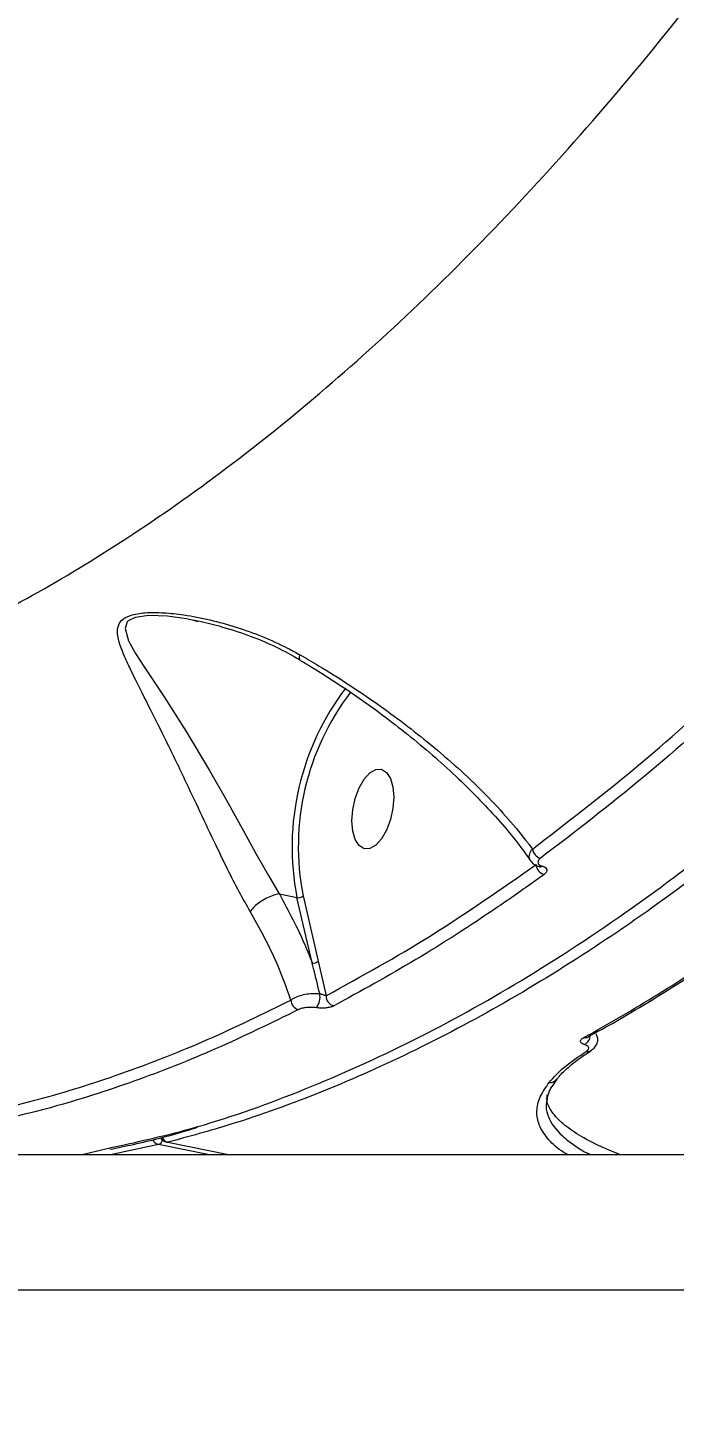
# Model space of a CAD drawing. Header units: millimetres. Extents: x -11024 to 8278, y -7837 to 5770.
# Drawn here: x 2763.7 to 2835.4, y -1815.6 to -1662 of the extents above; entities that cross this region are included whole.
import ezdxf

# ---------------------------------------------------------------- set-up
doc = ezdxf.new("R2010")
doc.units = ezdxf.units.MM
for name, color, linetype in [('DIKOM_ОБЪЕКТ', 7, 'Continuous'), ('DIKOM_РАЗМЕР_ЗОНА', 7, 'Continuous'), ('DIKOM_РАЗМЕР_ОБЪЕКТА', 7, 'Continuous')]:
    doc.layers.add(name, color=color, linetype=linetype)
doc.styles.add('style1', font='arial.ttf', dxfattribs={"width": 0.8})
doc.dimstyles.new('1-50', dxfattribs={"dimtxt": 300, "dimasz": 200, "dimexe": 100, "dimexo": 0, "dimgap": 100, "dimtad": 1, "dimtxsty": 'style1', "dimcen": 200, "dimclrd": 7, "dimclre": 7, "dimclrt": 7, "dimadec": 1, "dimazin": 2, "dimtfac": 1, "dimtmove": 0, "dimatfit": 2, "dimfxl": 0, "dimlwd": 25, "dimlwe": 18, "dimarcsym": 0})

# ---------------------------------------------------------------- blocks, each defined once
blk = doc.blocks.new('*D9')
at = {"layer": 'Defpoints', "color": 0, "transparency": 16777216}
for p in [(3740.68, 3707.51), (-8191.56, -3797.25), (-1076.12, -3797.25)]:
    blk.add_point(p, dxfattribs=at)
at = {"layer": 'DIKOM_РАЗМЕР_ОБЪЕКТА', "color": 7, "lineweight": 18, "transparency": 16777216}
for p, q in [((3740.68, 3707.51), (-8291.56, 3707.51)), ((-1076.12, -3797.25), (-8291.56, -3797.25))]:
    blk.add_line(p, q, dxfattribs=at)
at = {"layer": 'DIKOM_РАЗМЕР_ОБЪЕКТА', "color": 7, "lineweight": 25, "transparency": 16777216}
blk.add_line((-8191.56, 3507.51), (-8191.56, -3597.25), dxfattribs=at)
at = {"layer": 'DIKOM_РАЗМЕР_ОБЪЕКТА', "color": 7, "transparency": 16777216}
for points in [[(-8224.9, 3507.51), (-8158.23, 3507.51), (-8191.56, 3707.51)], [(-8224.9, -3597.25), (-8158.23, -3597.25), (-8191.56, -3797.25)]]:
    blk.add_solid(points, dxfattribs=at)
at = {"layer": 'DIKOM_РАЗМЕР_ОБЪЕКТА', "color": 7, "transparency": 16777216, "insert": (-8444.74, -44.87), "char_height": 300, "attachment_point": 5, "rotation": 90, "style": 'style1'}
blk.add_mtext('7500', dxfattribs=at)
blk = doc.blocks.new('*D10')
at = {"layer": 'Defpoints', "color": 0, "transparency": 16777216}
for p in [(-7791.31, -186.83), (6174.94, -1432.98), (6174.94, -5371.27)]:
    blk.add_point(p, dxfattribs=at)
at = {"layer": 'DIKOM_РАЗМЕР_ОБЪЕКТА', "color": 7, "lineweight": 18, "transparency": 16777216}
for p, q in [((-7791.31, -186.83), (-7791.31, -5471.27)), ((6174.94, -1432.98), (6174.94, -5471.27))]:
    blk.add_line(p, q, dxfattribs=at)
at = {"layer": 'DIKOM_РАЗМЕР_ОБЪЕКТА', "color": 7, "lineweight": 25, "transparency": 16777216}
blk.add_line((-7591.31, -5371.27), (5974.94, -5371.27), dxfattribs=at)
at = {"layer": 'DIKOM_РАЗМЕР_ОБЪЕКТА', "color": 7, "transparency": 16777216}
for points in [[(-7591.31, -5337.93), (-7591.31, -5404.6), (-7791.31, -5371.27)], [(5974.94, -5337.93), (5974.94, -5404.6), (6174.94, -5371.27)]]:
    blk.add_solid(points, dxfattribs=at)
at = {"layer": 'DIKOM_РАЗМЕР_ОБЪЕКТА', "color": 7, "transparency": 16777216, "insert": (-1343.68, -5118.1), "char_height": 300, "attachment_point": 5, "style": 'style1'}
blk.add_mtext('14000', dxfattribs=at)
blk = doc.blocks.new('*D11')
at = {"layer": 'Defpoints', "color": 0, "transparency": 16777216}
for p in [(3316.13, 5770.14), (-10574.15, -5797.25), (-1580.09, -5797.25)]:
    blk.add_point(p, dxfattribs=at)
at = {"layer": 'DIKOM_РАЗМЕР_ЗОНА', "color": 7, "lineweight": 18, "transparency": 16777216}
for p, q in [((3316.13, 5770.14), (-10674.15, 5770.14)), ((-1580.09, -5797.25), (-10674.15, -5797.25))]:
    blk.add_line(p, q, dxfattribs=at)
at = {"layer": 'DIKOM_РАЗМЕР_ЗОНА', "color": 7, "lineweight": 25, "transparency": 16777216}
blk.add_line((-10574.15, 5570.14), (-10574.15, -5597.25), dxfattribs=at)
at = {"layer": 'DIKOM_РАЗМЕР_ЗОНА', "color": 7, "transparency": 16777216}
for points in [[(-10607.49, 5570.14), (-10540.82, 5570.14), (-10574.15, 5770.14)], [(-10607.49, -5597.25), (-10540.82, -5597.25), (-10574.15, -5797.25)]]:
    blk.add_solid(points, dxfattribs=at)
at = {"layer": 'DIKOM_РАЗМЕР_ЗОНА', "color": 7, "transparency": 16777216, "insert": (-10827.33, -172.99), "char_height": 300, "attachment_point": 5, "rotation": 90, "style": 'style1'}
blk.add_mtext('11500', dxfattribs=at)

msp = doc.modelspace()

# ---------------------------------------------------------------- linework, layer by layer
at = {"layer": 'DIKOM_ОБЪЕКТ', "color": 7, "linetype": 'Continuous', "lineweight": 15}
for p, q in [((2782.626, -1727.829), (2782.091, -1727.695)), ((2791.619, -1757.981), (2791.624, -1757.981)), ((2791.624, -1757.981), (2793.576, -1758.383)), ((2794.246, -1758.168), (2795.934, -1765.411)), ((2795.264, -1765.625), (2793.576, -1758.383)), ((2795.934, -1765.411), (2796.808, -1769.256)), ((2826.2, -1775.284), (2826.148, -1775.32)), ((2778.245, -1785.732), (2774.614, -1786.508)), ((2783.692, -1786.829), (2778.245, -1785.732)), ((2779.262, -1785.478), (2785.99, -1786.829)), ((2562.384, -1786.829), (2837.384, -1786.829)), ((2769.754, -1786.829), (2772.555, -1786.164)), ((2774.614, -1786.508), (2773.113, -1786.829)), ((2562.384, -1801.829), (2837.384, -1801.829))]:
    msp.add_line(p, q, dxfattribs=at)
at = {"layer": 'DIKOM_ОБЪЕКТ', "color": 7, "linetype": 'Continuous', "lineweight": 15, "flags": 128}
for points in [[(2782.091, -1727.695), (2781.33, -1727.504), (2779.222, -1727.226), (2777.141, -1727.153), (2775.642, -1727.36), (2774.887, -1727.739), (2774.774, -1727.851), (2774.52, -1728.563), (2774.909, -1729.937), (2775.678, -1731.337), (2776.634, -1732.825), (2778.849, -1736.159), (2781.293, -1739.972), (2783.896, -1744.306), (2785.757, -1747.574), (2787.69, -1751.07), (2789.028, -1753.498), (2790.403, -1755.935), (2791.619, -1757.981), (2791.619, -1757.981), (2791.619, -1757.981)], [(2804.296, -1747.25), (2804.202, -1748.494), (2803.928, -1749.745), (2803.496, -1750.901), (2802.941, -1751.867), (2802.308, -1752.567), (2801.648, -1752.942), (2801.015, -1752.963), (2800.461, -1752.629), (2800.028, -1751.965), (2799.754, -1751.026), (2799.66, -1749.888), (2799.754, -1748.643), (2800.028, -1747.392), (2800.461, -1746.237), (2801.015, -1745.27), (2801.648, -1744.571), (2802.308, -1744.195), (2802.941, -1744.174), (2803.496, -1744.509), (2803.928, -1745.173), (2804.202, -1746.112), (2804.296, -1747.25)], [(2779.149, -1785.482), (2779.164, -1785.485), (2779.262, -1785.478)]]:
    msp.add_lwpolyline(points, dxfattribs=at)
at = {"layer": 'DIKOM_ОБЪЕКТ', "color": 7, "linetype": 'Continuous', "lineweight": 15}
for centre, radius, start, end in [((2822.103, -1752.784), 29.072, 142.70332, 191.10385), ((2821.968, -1752.758), 28.246, 142.69648, 191.04394), ((2820.867, -1752.851), 1.209, 187.09717, 255.52417), ((2821.267, -1754.655), 1.201, 183.60026, 255.56094), ((2820.54, -1754.543), 0.422, 256.25808, 301.71551), ((2793.717, -1757.668), 0.728, 258.86529, 316.61924), ((2795.405, -1764.911), 0.728, 258.85675, 316.62778), ((2794.118, -1769.376), 2.011, 323.10696, 10.2554), ((2794.03, -1769.694), 1.133, 182.09461, 255.04769), ((2797.949, -1769.277), 1.141, 178.95021, 255.00151), ((2824.882, -1773.579), 1.211, 297.2389, 356.61264), ((2825.497, -1773.204), 0.696, 257.91649, 299.55483), ((2825.748, -1774.672), 0.761, 260.02782, 301.73467), ((2821.612, -1777.951), 0.905, 264.41969, 324.74099), ((2778.477, -1784.782), 0.978, 203.20196, 256.25136), ((2777.899, -1784.978), 0.83, 294.62572, 340.93534), ((2779.349, -1784.502), 1, 206.03036, 258.43979), ((2779.489, -1784.533), 0.972, 202.53266, 256.51413)]:
    msp.add_arc(centre, radius, start, end, dxfattribs=at)
for points, knots in [([(3019.5, -1125.392), (3020.282, -1129.007), (3022.388, -1138.745), (3025.297, -1155.226), (3028.058, -1174.946), (3030.183, -1195.489), (3031.646, -1216.803), (3032.424, -1238.834), (3032.5, -1261.097), (3031.89, -1283.51), (3030.626, -1305.99), (3028.686, -1328.902), (3026.049, -1352.186), (3022.706, -1375.765), (3018.73, -1399.123), (3014.152, -1422.183), (3009.011, -1444.879), (3003.224, -1467.581), (2996.784, -1490.208), (2989.697, -1512.678), (2982.118, -1534.496), (2974.087, -1555.604), (2965.65, -1575.957), (2956.668, -1595.889), (2947.151, -1615.309), (2937.118, -1634.135), (2926.791, -1651.955), (2916.213, -1668.73), (2905.43, -1684.446), (2894.266, -1699.36), (2882.745, -1713.383), (2870.898, -1726.445), (2859.492, -1737.755), (2848.588, -1747.474), (2838.228, -1755.773), (2827.781, -1763.214), (2817.273, -1769.764), (2806.818, -1775.355), (2796.467, -1779.965), (2787.305, -1783.292), (2781.589, -1784.846), (2779.262, -1785.478)], [0, 0, 0, 0, 0.0156521, 0.042168, 0.0687044, 0.0952202, 0.1225062, 0.1498146, 0.1771007, 0.2036165, 0.2301529, 0.2566687, 0.2839548, 0.3112631, 0.3385492, 0.365065, 0.3916012, 0.4181172, 0.4454032, 0.4727115, 0.4999976, 0.5265134, 0.5530498, 0.5795656, 0.6068517, 0.63416, 0.661446, 0.687962, 0.7144982, 0.741014, 0.7683001, 0.7956083, 0.8228943, 0.8459724, 0.8690776, 0.8921825, 0.9155066, 0.9388307, 0.9615639, 0.9843487, 1, 1, 1, 1]), ([(2772.555, -1786.164), (2775.644, -1785.491), (2782.656, -1783.965), (2793.726, -1780.057), (2805.688, -1774.766), (2817.797, -1768.146), (2830.012, -1760.219), (2842.291, -1750.965), (2854.366, -1740.592), (2866.199, -1729.162), (2877.76, -1716.758), (2889.237, -1703.178), (2900.585, -1688.42), (2911.762, -1672.506), (2922.522, -1655.787), (2932.836, -1638.34), (2942.689, -1620.255), (2952.24, -1601.237), (2961.443, -1581.314), (2970.257, -1560.533), (2978.488, -1539.353), (2986.121, -1517.856), (2993.154, -1496.128), (2999.703, -1473.817), (3005.724, -1450.975), (3011.181, -1427.671), (3015.753, -1405.403), (3019.532, -1384.263), (3022.619, -1364.304), (3025.23, -1344.301), (3027.352, -1324.307), (3028.964, -1304.539), (3030.06, -1285.092), (3030.623, -1267.981), (3030.693, -1257.376), (3030.722, -1253.058)], [0, 0, 0, 0, 0.0247402, 0.0561655, 0.087615, 0.1190403, 0.1513785, 0.1837429, 0.216081, 0.2475062, 0.2789557, 0.310381, 0.3427192, 0.3750837, 0.4074218, 0.4388469, 0.4702965, 0.5017217, 0.5340599, 0.5664243, 0.5987624, 0.6301877, 0.6616371, 0.6930624, 0.7254004, 0.7577648, 0.7901029, 0.8174539, 0.844837, 0.87222, 0.8998625, 0.927505, 0.9544473, 0.9814507, 1, 1, 1, 1]), ([(2693.048, -1741.086), (2696.146, -1741.379), (2702.346, -1741.964), (2711.83, -1741.693), (2721.418, -1740.583), (2731.232, -1738.525), (2741.254, -1735.492), (2751.465, -1731.448), (2761.702, -1726.451), (2772.233, -1720.338), (2783.031, -1713.018), (2794.061, -1704.423), (2805.101, -1694.686), (2816.112, -1683.79), (2827.053, -1671.747), (2837.673, -1658.836), (2847.943, -1645.126), (2857.843, -1630.703), (2867.547, -1615.314), (2877.013, -1598.972), (2886.201, -1581.711), (2894.902, -1563.927), (2903.099, -1545.697), (2910.785, -1527.102), (2918.092, -1507.826), (2924.98, -1487.906), (2931.413, -1467.399), (2936.864, -1448.113), (2941.448, -1430.188), (2945.295, -1413.664), (2948.794, -1397), (2951.931, -1380.256), (2954.693, -1363.507), (2957.076, -1346.747), (2959.109, -1329.971), (2960.139, -1318.824), (2960.654, -1313.251)], [0, 0, 0, 0, 0.0277655, 0.0555639, 0.0833625, 0.1111275, 0.1400315, 0.168973, 0.1979142, 0.2268182, 0.2582449, 0.2896958, 0.3211227, 0.3534673, 0.3858386, 0.4181833, 0.4495061, 0.480853, 0.5121759, 0.5444126, 0.5766758, 0.6089125, 0.6401611, 0.6714337, 0.7026821, 0.7348412, 0.7670266, 0.7991857, 0.8241464, 0.8491071, 0.8742669, 0.8994269, 0.9244695, 0.9495121, 0.9747561, 1, 1, 1, 1]), ([(2819.667, -1753.001), (2823.434, -1750.113), (2830.968, -1744.338), (2842.205, -1734.311), (2853.383, -1723.373), (2860.727, -1715.207), (2864.399, -1711.125)], [0, 0, 0, 0, 0.2485963, 0.4971933, 0.7485974, 1, 1, 1, 1]), ([(2865.395, -1712.059), (2861.756, -1716.106), (2854.478, -1724.199), (2843.321, -1735.137), (2832.018, -1745.241), (2824.382, -1751.095), (2820.565, -1754.022)], [0, 0, 0, 0, 0.2485961, 0.4971933, 0.7485967, 1, 1, 1, 1]), ([(2788.394, -1759.921), (2787.986, -1759.204), (2787.134, -1757.709), (2785.86, -1755.203), (2784.415, -1752.231), (2782.834, -1748.87), (2780.954, -1744.878), (2778.935, -1740.694), (2776.891, -1736.628), (2775.365, -1733.622), (2774.358, -1731.471), (2773.781, -1729.909), (2773.586, -1728.622), (2774.036, -1727.647), (2775.086, -1727.051), (2776.776, -1726.784), (2778.82, -1726.804), (2782.212, -1727.171), (2786.904, -1728.293), (2791.181, -1730.002), (2793.455, -1731.248), (2793.916, -1731.5)], [0, 0, 0, 0, 0.0399707, 0.0832981, 0.1277333, 0.1880432, 0.2502359, 0.3338815, 0.4199827, 0.5013455, 0.5430284, 0.5846625, 0.6297917, 0.6581317, 0.6869617, 0.718047, 0.7529297, 0.7887571, 0.8810047, 0.9758665, 1, 1, 1, 1]), ([(2782.105, -1727.654), (2782.238, -1727.676), (2783.183, -1727.832), (2785.206, -1728.349), (2788.138, -1729.266), (2791.153, -1730.505), (2793.027, -1731.558), (2793.905, -1732.052)], [0, 0, 0, 0, 0.032619, 0.2322549, 0.4953547, 0.7633822, 1, 1, 1, 1]), ([(2793.914, -1732.055), (2793.883, -1732.031), (2793.811, -1731.975), (2793.853, -1731.719), (2793.908, -1731.529), (2793.916, -1731.5)], [0, 0, 0, 0, 0.3872865, 0.9064729, 1, 1, 1, 1]), ([(2793.897, -1732.084), (2794.211, -1732.265), (2795.572, -1733.051), (2797.898, -1734.539), (2800.878, -1736.551), (2803.782, -1738.675), (2806.596, -1740.889), (2809.287, -1743.177), (2811.824, -1745.515), (2814.19, -1747.888), (2816.341, -1750.262), (2818.122, -1752.417), (2819.06, -1753.744), (2819.459, -1754.309)], [0, 0, 0, 0, 0.0271019, 0.1175519, 0.2106179, 0.3063756, 0.4047175, 0.5053388, 0.6077019, 0.7113799, 0.8169372, 0.9221369, 1, 1, 1, 1]), ([(2793.916, -1731.5), (2794.601, -1731.897), (2796.436, -1732.96), (2799.301, -1734.759), (2803.563, -1737.64), (2807.645, -1740.751), (2811.439, -1744.027), (2814.235, -1746.686), (2816.75, -1749.355), (2818.518, -1751.466), (2819.419, -1752.67), (2819.667, -1753.001)], [0, 0, 0, 0, 0.0601136, 0.1609805, 0.2618616, 0.4689709, 0.5884064, 0.7078519, 0.8306417, 0.953437, 1, 1, 1, 1]), ([(2825.351, -1773.884), (2825.694, -1773.694), (2827.411, -1772.747), (2831.875, -1770.176), (2838.745, -1765.857), (2847.686, -1759.662), (2853.85, -1754.756), (2857.284, -1752.024)], [0, 0, 0, 0, 0.0321653, 0.160834, 0.4182079, 0.675957, 1, 1, 1, 1]), ([(2825.828, -1773.786), (2826.23, -1773.573), (2828.623, -1772.303), (2833.004, -1769.689), (2838.955, -1765.932), (2844.882, -1761.873), (2850.785, -1757.511), (2855.103, -1754.174), (2857.447, -1752.203), (2857.835, -1751.877)], [0, 0, 0, 0, 0.0376043, 0.2235257, 0.4090335, 0.5939075, 0.7783667, 0.9632719, 1, 1, 1, 1]), ([(2819.484, -1754.29), (2819.447, -1754.248), (2819.289, -1754.071), (2819.291, -1753.656), (2819.461, -1753.254), (2819.638, -1753.037), (2819.667, -1753.001)], [0, 0, 0, 0, 0.1195428, 0.5041618, 0.9175759, 1, 1, 1, 1]), ([(2796.808, -1769.256), (2800.684, -1767.121), (2808.447, -1762.847), (2816.191, -1757.438), (2820.068, -1754.73)], [0, 0, 0, 0, 0.49927349, 1, 1, 1, 1]), ([(2819.478, -1754.304), (2819.489, -1754.327), (2819.572, -1754.5), (2819.9, -1754.722), (2820.211, -1754.905), (2820.426, -1754.945), (2820.441, -1754.948)], [0, 0, 0, 0, 0.0632523, 0.4805298, 0.9625166, 1, 1, 1, 1]), ([(2820.565, -1754.022), (2820.454, -1754.124), (2820.262, -1754.301), (2820.255, -1754.559), (2820.405, -1754.751), (2820.609, -1754.855), (2820.74, -1754.895), (2820.762, -1754.902)], [0, 0, 0, 0, 0.3277178, 0.5738738, 0.7796272, 0.9627246, 1, 1, 1, 1]), ([(2820.434, -1754.952), (2820.441, -1754.954), (2820.478, -1754.963), (2820.492, -1754.974), (2820.483, -1754.968), (2820.482, -1754.968)], [0, 0, 0, 0, 0.1844824, 0.9581199, 1, 1, 1, 1]), ([(2820.762, -1754.902), (2820.789, -1754.91), (2820.928, -1754.954), (2821.14, -1755.067), (2821.292, -1755.27), (2821.277, -1755.538), (2821.078, -1755.718), (2820.967, -1755.817)], [0, 0, 0, 0, 0.0440812, 0.2245711, 0.4337791, 0.687489, 1, 1, 1, 1]), ([(2820.967, -1755.817), (2820.625, -1756.064), (2818.915, -1757.297), (2814.18, -1760.589), (2806.749, -1765.393), (2800.687, -1768.716), (2797.654, -1770.378)], [0, 0, 0, 0, 0.0441399, 0.2207142, 0.6100107, 1, 1, 1, 1]), ([(2791.619, -1757.981), (2791.395, -1758.024), (2790.947, -1758.109), (2790.179, -1758.438), (2789.446, -1758.873), (2788.842, -1759.363), (2788.528, -1759.72), (2788.412, -1759.894), (2788.394, -1759.921)], [0, 0, 0, 0, 0.1975911, 0.3951686, 0.5927339, 0.7903149, 0.9681085, 1, 1, 1, 1]), ([(2791.624, -1757.981), (2792.64, -1759.873), (2794.01, -1762.422), (2795.007, -1764.968), (2795.264, -1765.625)], [0, 0, 0, 0, 0.742185, 1, 1, 1, 1]), ([(2792.898, -1769.735), (2792.365, -1768.233), (2791.209, -1764.971), (2789.381, -1761.691), (2788.394, -1759.921)], [0, 0, 0, 0, 0.4604855, 1, 1, 1, 1]), ([(2796.097, -1769.018), (2795.877, -1768.095), (2795.606, -1766.963), (2795.317, -1765.834), (2795.264, -1765.625)], [0, 0, 0, 0, 0.8147952, 1, 1, 1, 1]), ([(2792.898, -1769.735), (2792.957, -1769.691), (2793.176, -1769.527), (2793.696, -1769.283), (2794.476, -1769.076), (2795.312, -1768.972), (2795.834, -1769.002), (2796.097, -1769.018)], [0, 0, 0, 0, 0.0902912, 0.3322349, 0.5590657, 0.7775938, 1, 1, 1, 1]), ([(2796.097, -1769.018), (2796.143, -1769.029), (2796.198, -1769.043), (2796.314, -1769.076), (2796.45, -1769.117), (2796.62, -1769.177), (2796.738, -1769.224), (2796.793, -1769.249), (2796.808, -1769.256)], [0, 0, 0, 0, 0.1522785, 0.182557, 0.3868477, 0.6239288, 0.8956493, 1, 1, 1, 1]), ([(2756.538, -1782.694), (2759.528, -1782.034), (2765.507, -1780.715), (2774.579, -1777.792), (2783.711, -1774.235), (2789.835, -1771.235), (2792.898, -1769.735)], [0, 0, 0, 0, 0.2491002, 0.4982002, 0.7491004, 1, 1, 1, 1]), ([(2795.726, -1770.583), (2795.566, -1770.566), (2795.244, -1770.532), (2794.729, -1770.548), (2794.244, -1770.614), (2793.918, -1770.704), (2793.776, -1770.771), (2793.738, -1770.789)], [0, 0, 0, 0, 0.2168781, 0.4334903, 0.6619299, 0.908107, 1, 1, 1, 1]), ([(2797.654, -1770.378), (2797.616, -1770.396), (2797.481, -1770.462), (2797.167, -1770.552), (2796.7, -1770.617), (2796.198, -1770.633), (2795.884, -1770.6), (2795.726, -1770.583)], [0, 0, 0, 0, 0.0918538, 0.3355344, 0.5630355, 0.7813989, 1, 1, 1, 1]), ([(2793.738, -1770.789), (2790.691, -1772.281), (2784.598, -1775.265), (2775.468, -1778.828), (2766.355, -1781.771), (2760.32, -1783.102), (2757.302, -1783.768)], [0, 0, 0, 0, 0.2491, 0.4981989, 0.7490997, 1, 1, 1, 1]), ([(2826.144, -1775.311), (2826.194, -1775.282), (2826.395, -1775.166), (2826.672, -1774.88), (2826.903, -1774.397), (2826.93, -1773.883), (2826.785, -1773.611), (2826.721, -1773.491)], [0, 0, 0, 0, 0.0906157, 0.3572584, 0.5962932, 0.8224232, 1, 1, 1, 1]), ([(2825.437, -1774.656), (2825.407, -1774.646), (2825.273, -1774.605), (2825.081, -1774.503), (2824.96, -1774.325), (2825.02, -1774.104), (2825.238, -1773.959), (2825.351, -1773.884)], [0, 0, 0, 0, 0.0490872, 0.217925, 0.4266878, 0.7022323, 1, 1, 1, 1]), ([(2825.616, -1775.422), (2825.713, -1775.347), (2825.905, -1775.197), (2825.927, -1774.974), (2825.778, -1774.783), (2825.547, -1774.697), (2825.437, -1774.656)], [0, 0, 0, 0, 0.2975001, 0.5890304, 0.8028385, 1, 1, 1, 1]), ([(2821.524, -1778.852), (2822.037, -1778.285), (2823.069, -1777.143), (2824.763, -1775.998), (2825.616, -1775.422)], [0, 0, 0, 0, 0.4964971, 1, 1, 1, 1]), ([(2822.386, -1778.503), (2822.462, -1778.399), (2822.779, -1777.966), (2823.654, -1777.149), (2824.84, -1776.182), (2825.81, -1775.563), (2826.215, -1775.304)], [0, 0, 0, 0, 0.1033611, 0.4332767, 0.7631075, 1, 1, 1, 1]), ([(2823.521, -1786.829), (2823.3, -1786.698), (2822.346, -1786.129), (2821.267, -1785.041), (2820.312, -1783.577), (2820.068, -1782.045), (2820.397, -1780.469), (2821.149, -1779.39), (2821.524, -1778.852)], [0, 0, 0, 0, 0.05674327, 0.24572229, 0.43409929, 0.62252916, 0.81155944, 1, 1, 1, 1]), ([(2821.313, -1780.881), (2821.335, -1780.671), (2821.385, -1780.193), (2821.738, -1779.396), (2822.198, -1778.785), (2822.412, -1778.499)], [0, 0, 0, 0, 0.29437745, 0.66993775, 1, 1, 1, 1]), ([(2821.235, -1780.926), (2821.209, -1781.127), (2821.132, -1781.72), (2821.494, -1783.027), (2822.483, -1784.465), (2824.279, -1785.797), (2825.272, -1786.492), (2826.033, -1786.81), (2826.08, -1786.829)], [0, 0, 0, 0, 0.0933959, 0.2744531, 0.6260395, 0.8071311, 0.9882203, 1, 1, 1, 1]), ([(2829.298, -1786.829), (2828.463, -1786.485), (2826.636, -1785.732), (2824.493, -1784.528), (2822.752, -1783.249), (2821.665, -1781.97), (2821.192, -1780.941), (2821.307, -1780.358), (2821.341, -1780.183)], [0, 0, 0, 0, 0.1593186, 0.348565, 0.538425, 0.7276752, 0.9182104, 1, 1, 1, 1]), ([(2772.851, -1786.256), (2773.72, -1786.079), (2776.551, -1785.506), (2779.792, -1784.679), (2782.168, -1783.936), (2782.564, -1783.812)], [0, 0, 0, 0, 0.2696844, 0.8781509, 1, 1, 1, 1])]:
    msp.add_open_spline(points, degree=3, knots=knots, dxfattribs=at)

# ---------------------------------------------------------------- dimensions: what is measured, and where the dimension line sits
at = {"layer": 'DIKOM_РАЗМЕР_ЗОНА'}
dim = msp.add_linear_dim(base=(-10574.155, -5797.252), p1=(3316.126, 5770.14), p2=(-1580.087, -5797.252), angle=90, text='11500', dimstyle='1-50', dxfattribs=at)
dim.commit()
dim.dimension.update_dxf_attribs({"geometry": '*D11', "text_midpoint": (-10574.155, -172.992), "dimtype": 160})
at = {"layer": 'DIKOM_РАЗМЕР_ОБЪЕКТА'}
dim = msp.add_linear_dim(base=(-8191.564, -3797.252), p1=(3740.68, 3707.508), p2=(-1076.116, -3797.252), angle=90, text='7500', dimstyle='1-50', dxfattribs=at)
dim.commit()
dim.dimension.update_dxf_attribs({"geometry": '*D9', "text_midpoint": (-8191.564, -44.872), "dimtype": 160})
dim = msp.add_linear_dim(base=(6174.942, -5371.267), p1=(-7791.307, -186.829), p2=(6174.942, -1432.983), text='14000', dimstyle='1-50', dxfattribs=at)
dim.commit()
dim.dimension.update_dxf_attribs({"geometry": '*D10', "text_midpoint": (-1343.681, -5371.267), "dimtype": 160})

doc.saveas('drawing.dxf')
